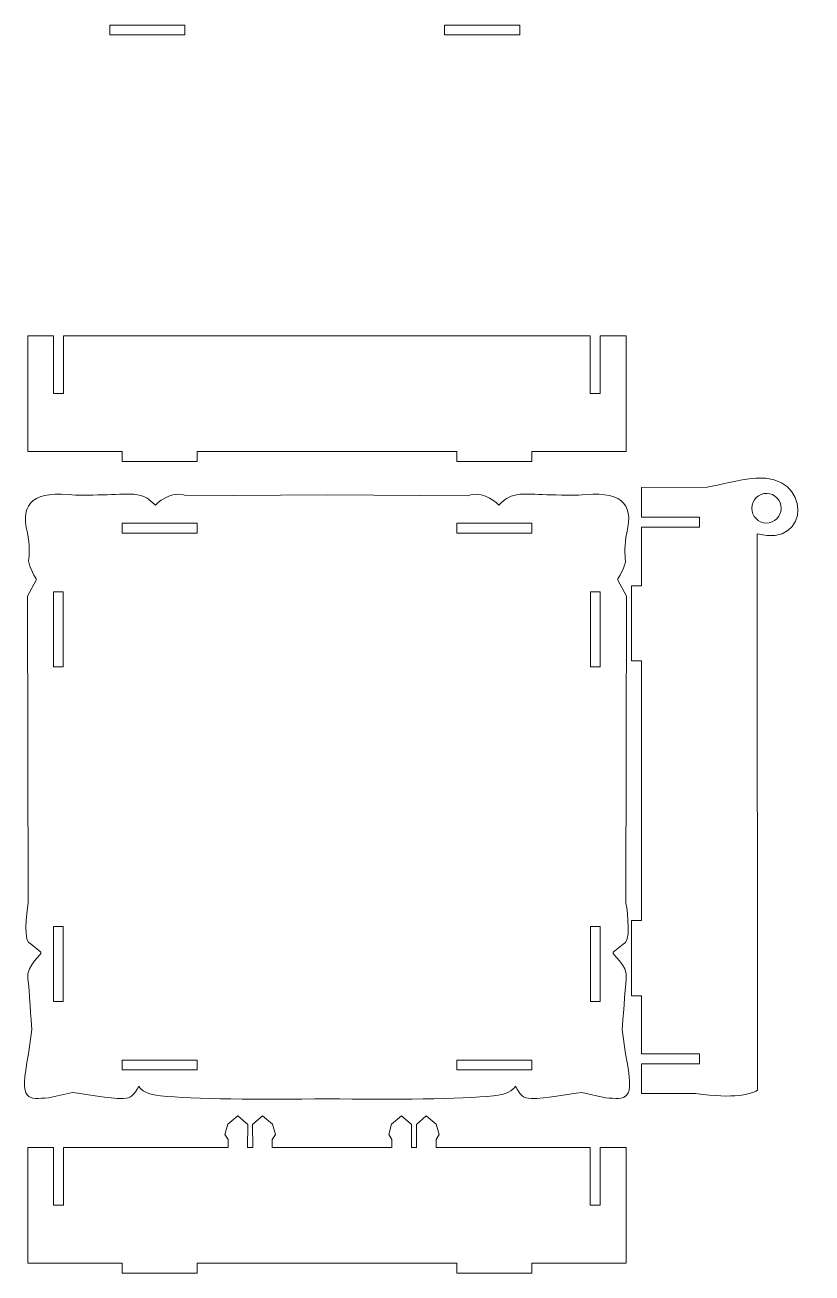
# Model space of a CAD drawing. Header units: inches. Extents: x -10.1 to 4.4, y -4.3 to 7.7.
# Drawn here: x -2.75 to 4.41, y -4.33 to 7.02 of the extents above; entities that cross this region are included whole.
import ezdxf

# ---------------------------------------------------------------- set-up
doc = ezdxf.new("R2010")
doc.units = ezdxf.units.IN
doc.header["$MEASUREMENT"] = 0
doc.layers.add('Layer 1', color=7, linetype='Continuous')

msp = doc.modelspace()

# ---------------------------------------------------------------- linework, layer by layer
at = {"layer": 'Layer 1', "color": 250, "lineweight": 5}
for points in [[(-2.487, 1.18), (-2.398, 1.18), (-2.398, 1.863), (-2.487, 1.863), (-2.487, 1.18)], [(2.394, 1.18), (2.483, 1.18), (2.483, 1.863), (2.394, 1.863), (2.394, 1.18)], [(-2.487, -1.863), (-2.398, -1.863), (-2.398, -1.18), (-2.487, -1.18), (-2.487, -1.863)], [(2.394, -1.863), (2.483, -1.863), (2.483, -1.18), (2.394, -1.18), (2.394, -1.863)]]:
    msp.add_lwpolyline(points, close=True, dxfattribs=at)
at = {"layer": 'Layer 1', "color": 22, "lineweight": 5}
for points in [[(-1.975, 6.925), (-1.975, 6.925), (-1.975, 7.015), (-1.975, 7.015), (-1.975, 7.015), (-1.975, 7.015), (-1.292, 7.015), (-1.292, 7.015), (-1.292, 7.015), (-1.292, 7.015), (-1.292, 6.925), (-1.292, 6.925), (-1.292, 6.925), (-1.292, 6.925), (-1.975, 6.925), (-1.975, 6.925)], [(1.068, 6.925), (1.068, 6.925), (1.068, 7.015), (1.068, 7.015), (1.068, 7.015), (1.068, 7.015), (1.751, 7.015), (1.751, 7.015), (1.751, 7.015), (1.751, 7.015), (1.751, 6.925), (1.751, 6.925), (1.751, 6.925), (1.751, 6.925), (1.068, 6.925), (1.068, 6.925)]]:
    msp.add_open_spline(points, degree=3, knots=[0, 0, 0, 0, 0.25, 0.25, 0.25, 0.25, 0.5, 0.5, 0.5, 0.5, 0.75, 0.75, 0.75, 0.75, 1, 1, 1, 1], dxfattribs=at)
at = {"layer": 'Layer 1', "color": 250, "lineweight": 5}
for points, knots in [([(-2.719, 4.19), (-2.719, 4.19), (-2.488, 4.19), (-2.488, 4.19), (-2.488, 4.19), (-2.488, 4.19), (-2.488, 3.664), (-2.488, 3.664), (-2.488, 3.664), (-2.488, 3.664), (-2.479, 3.664), (-2.479, 3.664), (-2.479, 3.664), (-2.479, 3.664), (-2.406, 3.664), (-2.406, 3.664), (-2.406, 3.664), (-2.406, 3.664), (-2.397, 3.664), (-2.397, 3.664), (-2.397, 3.664), (-2.397, 3.664), (-2.397, 4.19), (-2.397, 4.19), (-2.397, 4.19), (-2.397, 4.19), (2.393, 4.19), (2.393, 4.19), (2.393, 4.19), (2.393, 4.19), (2.393, 3.664), (2.393, 3.664), (2.393, 3.664), (2.393, 3.664), (2.402, 3.664), (2.402, 3.664), (2.402, 3.664), (2.402, 3.664), (2.475, 3.664), (2.475, 3.664), (2.475, 3.664), (2.475, 3.664), (2.484, 3.664), (2.484, 3.664), (2.484, 3.664), (2.484, 3.664), (2.484, 4.19), (2.484, 4.19), (2.484, 4.19), (2.484, 4.19), (2.719, 4.19), (2.719, 4.19), (2.719, 4.19), (2.719, 4.19), (2.719, 3.138), (2.719, 3.138), (2.719, 3.138), (2.719, 3.138), (1.863, 3.138), (1.863, 3.138), (1.863, 3.138), (1.863, 3.138), (1.863, 3.048), (1.863, 3.048), (1.863, 3.048), (1.863, 3.048), (1.18, 3.048), (1.18, 3.048), (1.18, 3.048), (1.18, 3.048), (1.18, 3.138), (1.18, 3.138), (1.18, 3.138), (1.18, 3.138), (-1.18, 3.138), (-1.18, 3.138), (-1.18, 3.138), (-1.18, 3.138), (-1.18, 3.048), (-1.18, 3.048), (-1.18, 3.048), (-1.18, 3.048), (-1.863, 3.048), (-1.863, 3.048), (-1.863, 3.048), (-1.863, 3.048), (-1.863, 3.138), (-1.863, 3.138), (-1.863, 3.138), (-1.863, 3.138), (-2.719, 3.138), (-2.719, 3.138), (-2.719, 3.138), (-2.719, 3.138), (-2.719, 4.19), (-2.719, 4.19)], [0, 0, 0, 0, 0.041667, 0.041667, 0.041667, 0.041667, 0.083333, 0.083333, 0.083333, 0.083333, 0.125, 0.125, 0.125, 0.125, 0.166667, 0.166667, 0.166667, 0.166667, 0.208333, 0.208333, 0.208333, 0.208333, 0.25, 0.25, 0.25, 0.25, 0.291667, 0.291667, 0.291667, 0.291667, 0.333333, 0.333333, 0.333333, 0.333333, 0.375, 0.375, 0.375, 0.375, 0.416667, 0.416667, 0.416667, 0.416667, 0.458333, 0.458333, 0.458333, 0.458333, 0.5, 0.5, 0.5, 0.5, 0.541667, 0.541667, 0.541667, 0.541667, 0.583333, 0.583333, 0.583333, 0.583333, 0.625, 0.625, 0.625, 0.625, 0.666667, 0.666667, 0.666667, 0.666667, 0.708333, 0.708333, 0.708333, 0.708333, 0.75, 0.75, 0.75, 0.75, 0.791667, 0.791667, 0.791667, 0.791667, 0.833333, 0.833333, 0.833333, 0.833333, 0.875, 0.875, 0.875, 0.875, 0.916667, 0.916667, 0.916667, 0.916667, 0.958333, 0.958333, 0.958333, 0.958333, 1, 1, 1, 1]), ([(2.86, -2.699), (2.86, -2.699), (3.354, -2.699), (3.354, -2.699), (3.354, -2.699), (3.702, -2.749), (3.851, -2.707), (3.912, -2.669), (3.912, -2.669), (3.912, -2.669), (3.911, 2.388), (3.911, 2.388), (3.911, 2.388), (4.404, 2.259), (4.409, 2.938), (3.898, 2.895), (3.898, 2.895), (3.732, 2.882), (3.569, 2.833), (3.455, 2.813), (3.455, 2.813), (3.455, 2.813), (2.859, 2.811), (2.859, 2.811), (2.859, 2.811), (2.859, 2.721), (2.859, 2.631), (2.859, 2.541), (2.859, 2.541), (2.859, 2.541), (3.385, 2.541), (3.385, 2.541), (3.385, 2.541), (3.385, 2.541), (3.385, 2.533), (3.385, 2.533), (3.385, 2.533), (3.385, 2.533), (3.385, 2.46), (3.385, 2.46), (3.385, 2.46), (3.385, 2.46), (3.385, 2.451), (3.385, 2.451), (3.385, 2.451), (3.385, 2.451), (2.859, 2.451), (2.859, 2.451), (2.859, 2.451), (2.859, 2.451), (2.859, 1.917), (2.859, 1.917), (2.859, 1.917), (2.859, 1.917), (2.769, 1.917), (2.769, 1.917), (2.769, 1.917), (2.769, 1.917), (2.769, 1.234), (2.769, 1.234), (2.769, 1.234), (2.769, 1.234), (2.859, 1.234), (2.859, 1.234), (2.859, 1.234), (2.859, 1.234), (2.859, -1.127), (2.859, -1.127), (2.859, -1.127), (2.859, -1.127), (2.769, -1.127), (2.769, -1.127), (2.769, -1.127), (2.769, -1.127), (2.769, -1.81), (2.769, -1.81), (2.769, -1.81), (2.769, -1.81), (2.859, -1.81), (2.859, -1.81), (2.859, -1.81), (2.859, -1.81), (2.859, -2.339), (2.859, -2.339), (2.859, -2.339), (2.859, -2.339), (3.385, -2.339), (3.385, -2.339), (3.385, -2.339), (3.385, -2.339), (3.385, -2.348), (3.385, -2.348), (3.385, -2.348), (3.385, -2.348), (3.385, -2.421), (3.385, -2.421), (3.385, -2.421), (3.385, -2.421), (3.385, -2.43), (3.385, -2.43), (3.385, -2.43), (3.385, -2.43), (2.859, -2.43), (2.859, -2.43), (2.859, -2.43), (2.859, -2.52), (2.86, -2.61), (2.86, -2.699)], [0, 0, 0, 0, 0.037037, 0.037037, 0.037037, 0.037037, 0.074074, 0.074074, 0.074074, 0.074074, 0.111111, 0.111111, 0.111111, 0.111111, 0.148148, 0.148148, 0.148148, 0.148148, 0.185185, 0.185185, 0.185185, 0.185185, 0.222222, 0.222222, 0.222222, 0.222222, 0.259259, 0.259259, 0.259259, 0.259259, 0.296296, 0.296296, 0.296296, 0.296296, 0.333333, 0.333333, 0.333333, 0.333333, 0.37037, 0.37037, 0.37037, 0.37037, 0.407407, 0.407407, 0.407407, 0.407407, 0.444444, 0.444444, 0.444444, 0.444444, 0.481481, 0.481481, 0.481481, 0.481481, 0.518519, 0.518519, 0.518519, 0.518519, 0.555556, 0.555556, 0.555556, 0.555556, 0.592593, 0.592593, 0.592593, 0.592593, 0.62963, 0.62963, 0.62963, 0.62963, 0.666667, 0.666667, 0.666667, 0.666667, 0.703704, 0.703704, 0.703704, 0.703704, 0.740741, 0.740741, 0.740741, 0.740741, 0.777778, 0.777778, 0.777778, 0.777778, 0.814815, 0.814815, 0.814815, 0.814815, 0.851852, 0.851852, 0.851852, 0.851852, 0.888889, 0.888889, 0.888889, 0.888889, 0.925926, 0.925926, 0.925926, 0.925926, 0.962963, 0.962963, 0.962963, 0.962963, 1, 1, 1, 1]), ([(-2.286, 2.741), (-2.66, 2.784), (-2.794, 2.679), (-2.725, 2.397), (-2.725, 2.397), (-2.7, 2.293), (-2.708, 2.189), (-2.713, 2.144), (-2.713, 2.144), (-2.712, 2.088), (-2.644, 1.978), (-2.641, 1.973), (-2.641, 1.973), (-2.641, 1.973), (-2.723, 1.824), (-2.723, 1.824), (-2.723, 1.824), (-2.723, 1.824), (-2.717, -0.968), (-2.717, -0.968), (-2.717, -0.968), (-2.734, -1.062), (-2.765, -1.329), (-2.691, -1.342), (-2.691, -1.342), (-2.691, -1.342), (-2.602, -1.415), (-2.602, -1.415), (-2.602, -1.415), (-2.58, -1.433), (-2.738, -1.527), (-2.72, -1.657), (-2.72, -1.657), (-2.707, -1.755), (-2.691, -2.042), (-2.683, -2.116), (-2.683, -2.116), (-2.683, -2.116), (-2.713, -2.338), (-2.713, -2.338), (-2.713, -2.338), (-2.807, -2.792), (-2.714, -2.749), (-2.532, -2.738), (-2.532, -2.738), (-2.532, -2.738), (-2.315, -2.69), (-2.315, -2.69), (-2.315, -2.69), (-2.19, -2.704), (-1.981, -2.747), (-1.857, -2.745), (-1.857, -2.745), (-1.857, -2.745), (-1.854, -2.745), (-1.854, -2.745), (-1.854, -2.745), (-1.778, -2.741), (-1.756, -2.711), (-1.712, -2.633), (-1.712, -2.633), (-1.695, -2.668), (-1.627, -2.711), (-1.514, -2.719), (-1.514, -2.719), (-1.216, -2.752), (-0.61, -2.754), (0, -2.747), (0, -2.747), (0.61, -2.754), (1.216, -2.752), (1.514, -2.719), (1.514, -2.719), (1.627, -2.711), (1.695, -2.668), (1.712, -2.633), (1.712, -2.633), (1.756, -2.711), (1.778, -2.741), (1.854, -2.745), (1.854, -2.745), (1.854, -2.745), (1.857, -2.745), (1.857, -2.745), (1.857, -2.745), (1.981, -2.747), (2.19, -2.704), (2.315, -2.69), (2.315, -2.69), (2.315, -2.69), (2.532, -2.738), (2.532, -2.738), (2.532, -2.738), (2.714, -2.749), (2.807, -2.792), (2.713, -2.338), (2.713, -2.338), (2.713, -2.338), (2.683, -2.116), (2.683, -2.116), (2.683, -2.116), (2.691, -2.042), (2.707, -1.755), (2.72, -1.657), (2.72, -1.657), (2.738, -1.527), (2.58, -1.433), (2.602, -1.415), (2.602, -1.415), (2.602, -1.415), (2.691, -1.342), (2.691, -1.342), (2.691, -1.342), (2.765, -1.329), (2.734, -1.062), (2.717, -0.968), (2.717, -0.968), (2.717, -0.968), (2.723, 1.824), (2.723, 1.824), (2.723, 1.824), (2.723, 1.824), (2.641, 1.973), (2.641, 1.973), (2.641, 1.973), (2.644, 1.978), (2.712, 2.088), (2.713, 2.144), (2.713, 2.144), (2.708, 2.189), (2.7, 2.293), (2.725, 2.397), (2.725, 2.397), (2.794, 2.679), (2.66, 2.784), (2.286, 2.741), (2.286, 2.741), (1.991, 2.738), (1.798, 2.76), (1.723, 2.744), (1.723, 2.744), (1.647, 2.728), (1.623, 2.706), (1.561, 2.651), (1.561, 2.651), (1.5, 2.708), (1.395, 2.779), (1.274, 2.735), (1.274, 2.735), (1.274, 2.735), (0, 2.744), (0, 2.744), (0, 2.744), (0, 2.744), (-1.274, 2.735), (-1.274, 2.735), (-1.274, 2.735), (-1.395, 2.779), (-1.5, 2.708), (-1.561, 2.651), (-1.561, 2.651), (-1.623, 2.706), (-1.647, 2.728), (-1.723, 2.744), (-1.723, 2.744), (-1.798, 2.76), (-1.991, 2.738), (-2.286, 2.741)], [0, 0, 0, 0, 0.02381, 0.02381, 0.02381, 0.02381, 0.047619, 0.047619, 0.047619, 0.047619, 0.071429, 0.071429, 0.071429, 0.071429, 0.095238, 0.095238, 0.095238, 0.095238, 0.119048, 0.119048, 0.119048, 0.119048, 0.142857, 0.142857, 0.142857, 0.142857, 0.166667, 0.166667, 0.166667, 0.166667, 0.190476, 0.190476, 0.190476, 0.190476, 0.214286, 0.214286, 0.214286, 0.214286, 0.238095, 0.238095, 0.238095, 0.238095, 0.261905, 0.261905, 0.261905, 0.261905, 0.285714, 0.285714, 0.285714, 0.285714, 0.309524, 0.309524, 0.309524, 0.309524, 0.333333, 0.333333, 0.333333, 0.333333, 0.357143, 0.357143, 0.357143, 0.357143, 0.380952, 0.380952, 0.380952, 0.380952, 0.404762, 0.404762, 0.404762, 0.404762, 0.428571, 0.428571, 0.428571, 0.428571, 0.452381, 0.452381, 0.452381, 0.452381, 0.47619, 0.47619, 0.47619, 0.47619, 0.5, 0.5, 0.5, 0.5, 0.52381, 0.52381, 0.52381, 0.52381, 0.547619, 0.547619, 0.547619, 0.547619, 0.571429, 0.571429, 0.571429, 0.571429, 0.595238, 0.595238, 0.595238, 0.595238, 0.619048, 0.619048, 0.619048, 0.619048, 0.642857, 0.642857, 0.642857, 0.642857, 0.666667, 0.666667, 0.666667, 0.666667, 0.690476, 0.690476, 0.690476, 0.690476, 0.714286, 0.714286, 0.714286, 0.714286, 0.738095, 0.738095, 0.738095, 0.738095, 0.761905, 0.761905, 0.761905, 0.761905, 0.785714, 0.785714, 0.785714, 0.785714, 0.809524, 0.809524, 0.809524, 0.809524, 0.833333, 0.833333, 0.833333, 0.833333, 0.857143, 0.857143, 0.857143, 0.857143, 0.880952, 0.880952, 0.880952, 0.880952, 0.904762, 0.904762, 0.904762, 0.904762, 0.928571, 0.928571, 0.928571, 0.928571, 0.952381, 0.952381, 0.952381, 0.952381, 0.97619, 0.97619, 0.97619, 0.97619, 1, 1, 1, 1]), ([(3.997, 2.757), (4.07, 2.756), (4.129, 2.695), (4.128, 2.621), (4.128, 2.621), (4.127, 2.546), (4.067, 2.486), (3.993, 2.487), (3.993, 2.487), (3.92, 2.488), (3.861, 2.549), (3.862, 2.623), (3.862, 2.623), (3.863, 2.698), (3.924, 2.758), (3.997, 2.757)], [0, 0, 0, 0, 0.25, 0.25, 0.25, 0.25, 0.5, 0.5, 0.5, 0.5, 0.75, 0.75, 0.75, 0.75, 1, 1, 1, 1]), ([(-1.863, 2.396), (-1.863, 2.396), (-1.863, 2.485), (-1.863, 2.485), (-1.863, 2.485), (-1.863, 2.485), (-1.18, 2.485), (-1.18, 2.485), (-1.18, 2.485), (-1.18, 2.485), (-1.18, 2.396), (-1.18, 2.396), (-1.18, 2.396), (-1.18, 2.396), (-1.863, 2.396), (-1.863, 2.396)], [0, 0, 0, 0, 0.25, 0.25, 0.25, 0.25, 0.5, 0.5, 0.5, 0.5, 0.75, 0.75, 0.75, 0.75, 1, 1, 1, 1]), ([(1.18, 2.396), (1.18, 2.396), (1.18, 2.485), (1.18, 2.485), (1.18, 2.485), (1.18, 2.485), (1.863, 2.485), (1.863, 2.485), (1.863, 2.485), (1.863, 2.485), (1.863, 2.396), (1.863, 2.396), (1.863, 2.396), (1.863, 2.396), (1.18, 2.396), (1.18, 2.396)], [0, 0, 0, 0, 0.25, 0.25, 0.25, 0.25, 0.5, 0.5, 0.5, 0.5, 0.75, 0.75, 0.75, 0.75, 1, 1, 1, 1]), ([(-1.863, -2.485), (-1.863, -2.485), (-1.863, -2.396), (-1.863, -2.396), (-1.863, -2.396), (-1.863, -2.396), (-1.18, -2.396), (-1.18, -2.396), (-1.18, -2.396), (-1.18, -2.396), (-1.18, -2.485), (-1.18, -2.485), (-1.18, -2.485), (-1.18, -2.485), (-1.863, -2.485), (-1.863, -2.485)], [0, 0, 0, 0, 0.25, 0.25, 0.25, 0.25, 0.5, 0.5, 0.5, 0.5, 0.75, 0.75, 0.75, 0.75, 1, 1, 1, 1]), ([(1.18, -2.485), (1.18, -2.485), (1.18, -2.396), (1.18, -2.396), (1.18, -2.396), (1.18, -2.396), (1.863, -2.396), (1.863, -2.396), (1.863, -2.396), (1.863, -2.396), (1.863, -2.485), (1.863, -2.485), (1.863, -2.485), (1.863, -2.485), (1.18, -2.485), (1.18, -2.485)], [0, 0, 0, 0, 0.25, 0.25, 0.25, 0.25, 0.5, 0.5, 0.5, 0.5, 0.75, 0.75, 0.75, 0.75, 1, 1, 1, 1]), ([(2.402, -3.715), (2.402, -3.715), (2.402, -3.715), (2.402, -3.715), (2.402, -3.715), (2.402, -3.715), (2.475, -3.715), (2.475, -3.715), (2.475, -3.715), (2.475, -3.715), (2.475, -3.715), (2.475, -3.715), (2.475, -3.715), (2.475, -3.715), (2.484, -3.715), (2.484, -3.715), (2.484, -3.715), (2.484, -3.715), (2.484, -3.189), (2.484, -3.189), (2.484, -3.189), (2.484, -3.189), (2.719, -3.189), (2.719, -3.189), (2.719, -3.189), (2.719, -3.189), (2.719, -4.24), (2.719, -4.24), (2.719, -4.24), (2.719, -4.24), (1.863, -4.24), (1.863, -4.24), (1.863, -4.24), (1.863, -4.24), (1.863, -4.331), (1.863, -4.331), (1.863, -4.331), (1.863, -4.331), (1.18, -4.331), (1.18, -4.331), (1.18, -4.331), (1.18, -4.331), (1.18, -4.24), (1.18, -4.24), (1.18, -4.24), (1.18, -4.24), (-1.18, -4.24), (-1.18, -4.24), (-1.18, -4.24), (-1.18, -4.24), (-1.18, -4.331), (-1.18, -4.331), (-1.18, -4.331), (-1.18, -4.331), (-1.863, -4.331), (-1.863, -4.331), (-1.863, -4.331), (-1.863, -4.331), (-1.863, -4.24), (-1.863, -4.24), (-1.863, -4.24), (-1.863, -4.24), (-2.719, -4.24), (-2.719, -4.24), (-2.719, -4.24), (-2.719, -4.24), (-2.719, -3.189), (-2.719, -3.189), (-2.719, -3.189), (-2.719, -3.189), (-2.488, -3.189), (-2.488, -3.189), (-2.488, -3.189), (-2.488, -3.189), (-2.488, -3.715), (-2.488, -3.715), (-2.488, -3.715), (-2.488, -3.715), (-2.479, -3.715), (-2.479, -3.715), (-2.479, -3.715), (-2.479, -3.715), (-2.479, -3.715), (-2.479, -3.715), (-2.479, -3.715), (-2.479, -3.715), (-2.406, -3.715), (-2.406, -3.715), (-2.406, -3.715), (-2.406, -3.715), (-2.406, -3.715), (-2.406, -3.715), (-2.406, -3.715), (-2.406, -3.715), (-2.397, -3.715), (-2.397, -3.715), (-2.397, -3.715), (-2.397, -3.715), (-2.397, -3.189), (-2.397, -3.189), (-2.397, -3.189), (-1.909, -3.189), (-1.388, -3.189), (-0.9, -3.189), (-0.9, -3.189), (-0.9, -3.189), (-0.9, -3.116), (-0.9, -3.116), (-0.9, -3.116), (-0.9, -3.116), (-0.929, -3.072), (-0.929, -3.072), (-0.929, -3.072), (-0.929, -3.072), (-0.902, -2.978), (-0.902, -2.978), (-0.902, -2.978), (-0.902, -2.978), (-0.811, -2.902), (-0.811, -2.902), (-0.811, -2.902), (-0.811, -2.902), (-0.721, -2.981), (-0.721, -2.981), (-0.721, -2.981), (-0.721, -2.981), (-0.722, -3.189), (-0.722, -3.189), (-0.722, -3.189), (-0.722, -3.189), (-0.676, -3.189), (-0.676, -3.189), (-0.676, -3.189), (-0.676, -3.189), (-0.677, -2.981), (-0.677, -2.981), (-0.677, -2.981), (-0.677, -2.981), (-0.587, -2.902), (-0.587, -2.902), (-0.587, -2.902), (-0.587, -2.902), (-0.496, -2.978), (-0.496, -2.978), (-0.496, -2.978), (-0.496, -2.978), (-0.469, -3.072), (-0.469, -3.072), (-0.469, -3.072), (-0.469, -3.072), (-0.498, -3.116), (-0.498, -3.116), (-0.498, -3.116), (-0.498, -3.116), (-0.498, -3.189), (-0.498, -3.189), (-0.498, -3.189), (-0.136, -3.189), (0.227, -3.189), (0.589, -3.189), (0.589, -3.189), (0.589, -3.189), (0.589, -3.116), (0.589, -3.116), (0.589, -3.116), (0.589, -3.116), (0.56, -3.072), (0.56, -3.072), (0.56, -3.072), (0.56, -3.072), (0.587, -2.978), (0.587, -2.978), (0.587, -2.978), (0.587, -2.978), (0.678, -2.902), (0.678, -2.902), (0.678, -2.902), (0.678, -2.902), (0.768, -2.981), (0.768, -2.981), (0.768, -2.981), (0.768, -2.981), (0.767, -3.189), (0.767, -3.189), (0.767, -3.189), (0.767, -3.189), (0.814, -3.189), (0.814, -3.189), (0.814, -3.189), (0.814, -3.189), (0.812, -2.981), (0.812, -2.981), (0.812, -2.981), (0.812, -2.981), (0.902, -2.902), (0.902, -2.902), (0.902, -2.902), (0.902, -2.902), (0.993, -2.978), (0.993, -2.978), (0.993, -2.978), (0.993, -2.978), (1.02, -3.072), (1.02, -3.072), (1.02, -3.072), (1.02, -3.072), (0.991, -3.116), (0.991, -3.116), (0.991, -3.116), (0.991, -3.116), (0.991, -3.189), (0.991, -3.189), (0.991, -3.189), (1.441, -3.189), (1.943, -3.189), (2.393, -3.189), (2.393, -3.189), (2.393, -3.189), (2.393, -3.715), (2.393, -3.715), (2.393, -3.715), (2.393, -3.715), (2.402, -3.715), (2.402, -3.715)], [0, 0, 0, 0, 0.017857, 0.017857, 0.017857, 0.017857, 0.035714, 0.035714, 0.035714, 0.035714, 0.053571, 0.053571, 0.053571, 0.053571, 0.071429, 0.071429, 0.071429, 0.071429, 0.089286, 0.089286, 0.089286, 0.089286, 0.107143, 0.107143, 0.107143, 0.107143, 0.125, 0.125, 0.125, 0.125, 0.142857, 0.142857, 0.142857, 0.142857, 0.160714, 0.160714, 0.160714, 0.160714, 0.178571, 0.178571, 0.178571, 0.178571, 0.196429, 0.196429, 0.196429, 0.196429, 0.214286, 0.214286, 0.214286, 0.214286, 0.232143, 0.232143, 0.232143, 0.232143, 0.25, 0.25, 0.25, 0.25, 0.267857, 0.267857, 0.267857, 0.267857, 0.285714, 0.285714, 0.285714, 0.285714, 0.303571, 0.303571, 0.303571, 0.303571, 0.321429, 0.321429, 0.321429, 0.321429, 0.339286, 0.339286, 0.339286, 0.339286, 0.357143, 0.357143, 0.357143, 0.357143, 0.375, 0.375, 0.375, 0.375, 0.392857, 0.392857, 0.392857, 0.392857, 0.410714, 0.410714, 0.410714, 0.410714, 0.428571, 0.428571, 0.428571, 0.428571, 0.446429, 0.446429, 0.446429, 0.446429, 0.464286, 0.464286, 0.464286, 0.464286, 0.482143, 0.482143, 0.482143, 0.482143, 0.5, 0.5, 0.5, 0.5, 0.517857, 0.517857, 0.517857, 0.517857, 0.535714, 0.535714, 0.535714, 0.535714, 0.553571, 0.553571, 0.553571, 0.553571, 0.571429, 0.571429, 0.571429, 0.571429, 0.589286, 0.589286, 0.589286, 0.589286, 0.607143, 0.607143, 0.607143, 0.607143, 0.625, 0.625, 0.625, 0.625, 0.642857, 0.642857, 0.642857, 0.642857, 0.660714, 0.660714, 0.660714, 0.660714, 0.678571, 0.678571, 0.678571, 0.678571, 0.696429, 0.696429, 0.696429, 0.696429, 0.714286, 0.714286, 0.714286, 0.714286, 0.732143, 0.732143, 0.732143, 0.732143, 0.75, 0.75, 0.75, 0.75, 0.767857, 0.767857, 0.767857, 0.767857, 0.785714, 0.785714, 0.785714, 0.785714, 0.803571, 0.803571, 0.803571, 0.803571, 0.821429, 0.821429, 0.821429, 0.821429, 0.839286, 0.839286, 0.839286, 0.839286, 0.857143, 0.857143, 0.857143, 0.857143, 0.875, 0.875, 0.875, 0.875, 0.892857, 0.892857, 0.892857, 0.892857, 0.910714, 0.910714, 0.910714, 0.910714, 0.928571, 0.928571, 0.928571, 0.928571, 0.946429, 0.946429, 0.946429, 0.946429, 0.964286, 0.964286, 0.964286, 0.964286, 0.982143, 0.982143, 0.982143, 0.982143, 1, 1, 1, 1])]:
    msp.add_open_spline(points, degree=3, knots=knots, dxfattribs=at)

doc.saveas('drawing.dxf')
